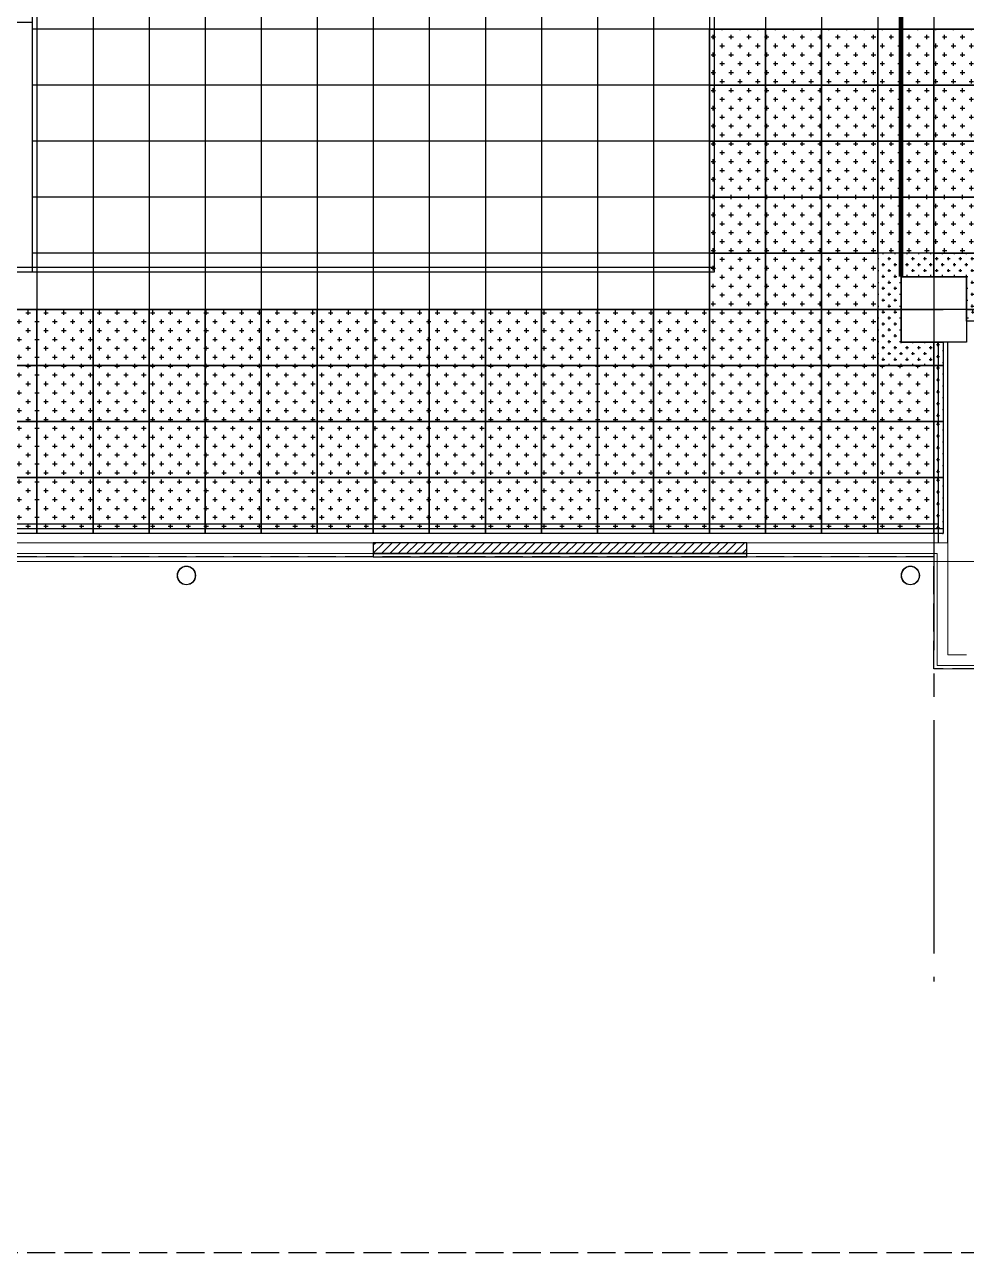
# Model space of a CAD drawing. Header units: millimetres. Extents: x -960 to 41501, y -1010 to 11880.
# Drawn here: x 14147 to 15155, y -1010 to 305 of the extents above; entities that cross this region are included whole.
import ezdxf
from ezdxf.enums import TextEntityAlignment as Align

# ---------------------------------------------------------------- set-up
doc = ezdxf.new("R2010")
doc.units = ezdxf.units.MM
doc.header["$LTSCALE"] = 100
doc.linetypes.add('X-S-FAB-L10$0$COL-CEN-LIN', pattern=[3.25, 2.5, -0.25, 0.25, -0.25])
doc.linetypes.add('X-S-FAB-L10$0$HIDDEN', pattern=[0.4, 0.3, -0.1])
for name, color, linetype in [('0-XREF', 7, 'Continuous'), ('188K-SM-03-F10-ARCH-PA-Y2257103$0$K-Divider-7.5', 53, 'Continuous'), ('188K-SM-03-F10-ARCH-PA-Y2257103$0$K-P1S-4.2-單抗', 53, 'Continuous'), ('188K-SM-03-F10-ARCH-PA-Y2257103$0$K-岩棉 2hr 7.5-非抗', 53, 'Continuous'), ('188K-SM-03-F10-ARCH-RF-Y2257103$0$K-RF-0.55', 191, 'Continuous'), ('188K-SM-03-F10-ARCH-RF-Y2257103$0$K-RF-0.55-AREA', 6, 'Continuous'), ('188K-SM-03-F10-ARCH-RF-Y2257103$0$K-格柵-不定尺', 80, 'Continuous'), ('188K-SM-03-F10-ARCH-RF-Y2257103$0$K-格柵-整', 30, 'Continuous'), ('X-S-FAB-L10$0$0-DIM-TXT', 8, 'Continuous'), ('X-S-FAB-L10$0$A-OBJE-MEP', 8, 'Continuous'), ('X-S-FAB-L10$0$A-WALL-EX', 8, 'Continuous'), ('X-S-FAB-L10$0$BLOCK', 8, 'Continuous'), ('X-S-FAB-L10$0$CCL', 8, 'X-S-FAB-L10$0$COL-CEN-LIN'), ('X-S-FAB-L10$0$COL-S', 8, 'Continuous'), ('X-S-FAB-L10$0$HID', 8, 'X-S-FAB-L10$0$HIDDEN'), ('X-S-FAB-L10$0$S-FNDN', 8, 'Continuous'), ('X-S-FAB-L10$0$WALL_188K_EX', 8, 'Continuous')]:
    doc.layers.add(name, color=color, linetype=linetype)
doc.styles.add('X-S-FAB-L10$0$CHINA', font='simplex.shx', dxfattribs={"width": 0.75, "bigfont": 'chineset.shx'})
doc.styles.add('X-S-FAB-L10$0$Standard', font='', dxfattribs={"width": 0.8})
doc.styles.add('X-S-FAB-L10$0$TG_NOTE_TEXT', font='simplex.shx', dxfattribs={"width": 0.75, "bigfont": 'chineset.shx'})
doc.styles.get('X-S-FAB-L10$0$Standard').set_extended_font_data('Microsoft JhengHei')
pattern_1 = [(0, (12479.999, -8950), (6.35, 6.35), [3.175, -9.525]), (90, (12481.587, -8951.5875), (-6.35, 6.35), [3.175, -9.525])]

# ---------------------------------------------------------------- blocks, each defined once
blk = doc.blocks.new('X-S-FAB-L10$0$FAB2-L05')
at = {"layer": 'X-S-FAB-L10$0$CCL'}
for p, q in [((-11040, 11005), (-11040, 0)), ((-26880, 720), (1210, 720))]:
    blk.add_line(p, q, dxfattribs=at)
at = {"layer": 'X-S-FAB-L10$0$COL-S'}
blk.add_lwpolyline([(-11075, 755), (-11005, 755), (-11005, 685), (-11075, 685)], close=True, dxfattribs=at)
blk = doc.blocks.new('X-S-FAB-L10')
at = {"layer": 'X-S-FAB-L10$0$WALL_188K_EX'}
h = blk.add_hatch(dxfattribs=at)
h.set_pattern_fill('LINE', color=256, scale=2, angle=45)
h.set_pattern_definition([(45, (14821.6165, -265), (-4.49013, 4.49013), [])])
h.paths.add_polyline_path([(14520, -261.5), (14920, -261.5), (14920, -250), (14520, -250)])
at = {"layer": 'X-S-FAB-L10$0$A-OBJE-MEP', "lineweight": 0, "flags": 128}
for points in [[(14329.5, -285, 1), (14310.5, -285, 1)], [(15104.5, -285, 1), (15085.5, -285, 1)]]:
    blk.add_lwpolyline(points, format="xyb", close=True, dxfattribs=at)
at = {"layer": 'X-S-FAB-L10$0$A-OBJE-MEP', "lineweight": 0}
for centre in [(14320, -285), (15095, -285)]:
    blk.add_circle(centre, 10, dxfattribs=at)
at = {"layer": 'X-S-FAB-L10$0$A-WALL-EX', "lineweight": 0}
for p, q in [((14520, -261.5), (13320, -261.5)), ((14520, -265), (14520, -250)), ((14920, -265), (14920, -250)), ((15120, -261.5), (14920, -261.5)), ((15123.5, -261.5), (15120, -261.5)), ((15123.5, -265), (15123.5, -261.5)), ((15123.5, -265), (15123.5, -261.5)), ((15123.5, -381.5), (15123.5, -265)), ((15123.5, -381.5), (15135, -381.5)), ((15123.5, -381.5), (15135, -381.5)), ((15166.5, -381.5), (15135, -381.5))]:
    blk.add_line(p, q, dxfattribs=at)
at = {"layer": 'X-S-FAB-L10$0$A-WALL-EX', "lineweight": 0, "flags": 128}
for points in [[(14520, -250), (13320, -250)], [(15135, -250), (14920, -250)], [(15135, -250), (15135, -261.5)], [(15135, -370), (15135, -261.5)], [(15120, -265), (12720, -265)], [(15120, -265), (12720, -265)], [(15120, -265), (12720, -265)], [(13320, -265), (14520, -265)], [(14520, -265), (13320, -265)], [(14520, -265), (13320, -265)], [(14520, -265), (13320, -265)], [(14520, -265), (13320, -265)], [(14920, -265), (15120, -265)], [(15120, -265), (14920, -265)], [(15120, -265), (14920, -265)], [(15120, -265), (14920, -265)], [(15120, -265), (14920, -265)], [(15120, -265), (15120, -385)], [(15155, -370), (15135, -370)], [(15120, -385), (15123.5, -385)], [(15123.5, -385), (15170, -385)]]:
    blk.add_lwpolyline(points, dxfattribs=at)
at = {"layer": 'X-S-FAB-L10$0$COL-S'}
for p, q in [((15085, 35), (15155, 35)), ((15085, -35), (15085, 35)), ((15155, 35), (15155, -35)), ((15155, -35), (15085, -35))]:
    blk.add_line(p, q, dxfattribs=at)
at = {"layer": 'X-S-FAB-L10$0$HID'}
for p, q in [((15120, -265), (12720, -265)), ((15120, -385), (15120, -265)), ((15170, -385), (15120, -385)), ((2509.4, -1010), (17209, -1010))]:
    blk.add_line(p, q, dxfattribs=at)
at = {"layer": 'X-S-FAB-L10$0$S-FNDN', "lineweight": 0, "flags": 128}
blk.add_lwpolyline([(11070, 4530), (11935, 4530), (11935, -55), (12665, -55), (12665, -270), (15175, -270), (15175, -55), (15905, -55), (15905, 4530), (16672.5, 4530), (16672.5, 5003), (15905, 5003), (15905, 9055), (11935, 9055), (11935, 5003), (11070, 5003)], close=True, dxfattribs=at)
at = {"layer": 'X-S-FAB-L10$0$WALL_188K_EX'}
for points in [[(14520, -261.5), (14920, -261.5), (14920, -250), (14520, -250)], [(14520, -265), (14920, -265), (14920, -261.5), (14520, -261.5)]]:
    blk.add_lwpolyline(points, close=True, dxfattribs=at)
at = {"layer": 'X-S-FAB-L10$0$BLOCK'}
blk.add_blockref('X-S-FAB-L10$0$FAB2-L05', (26160, -720), dxfattribs=at)
at = {"style": 'X-S-FAB-L10$0$TG_NOTE_TEXT', "width": 0.5, "flags": 1}
for p in [(7463.3, 9020), (18268.3, 8649), (11197.8, 4800.2), (16485.8, 4800.2), (25420.3, 2635), (13360, 320, 0), (7463.3, -33.3)]:
    blk.add_attdef('WH', text='', height=20, dxfattribs=at).set_placement(p, align=Align.BOTTOM_LEFT)
at = {"width": 0.5}
for style, p in [('X-S-FAB-L10$0$TG_NOTE_TEXT', (7585, 9020)), ('X-S-FAB-L10$0$TG_NOTE_TEXT', (18390, 8649)), ('X-S-FAB-L10$0$TG_NOTE_TEXT', (11117.5, 4813.5)), ('X-S-FAB-L10$0$TG_NOTE_TEXT', (16607.5, 4813.5)), ('X-S-FAB-L10$0$TG_NOTE_TEXT', (25350, 2635)), ('X-S-FAB-L10$0$Standard', (13129.4, 325, 0)), ('X-S-FAB-L10$0$TG_NOTE_TEXT', (7585, -20))]:
    blk.add_attdef('DESC', text='', height=10, dxfattribs=dict(at, style=style)).set_placement(p, align=Align.BOTTOM_LEFT)
for tag, style, p in [('TYPE', 'X-S-FAB-L10$0$TG_NOTE_TEXT', (7619.3, 9020)), ('NO', 'X-S-FAB-L10$0$TG_NOTE_TEXT', (7650.1, 9020)), ('TYPE', 'X-S-FAB-L10$0$TG_NOTE_TEXT', (18424.2, 8649)), ('NO', 'X-S-FAB-L10$0$TG_NOTE_TEXT', (18455, 8649)), ('NO', 'X-S-FAB-L10$0$TG_NOTE_TEXT', (11088.6, 4813.5)), ('TYPE', 'X-S-FAB-L10$0$TG_NOTE_TEXT', (11151.8, 4813.5)), ('TYPE', 'X-S-FAB-L10$0$TG_NOTE_TEXT', (16641.8, 4813.5)), ('NO', 'X-S-FAB-L10$0$TG_NOTE_TEXT', (16672.6, 4813.5)), ('NO', 'X-S-FAB-L10$0$TG_NOTE_TEXT', (25313, 2635)), ('TYPE', 'X-S-FAB-L10$0$TG_NOTE_TEXT', (25350, 2635)), ('NO', 'X-S-FAB-L10$0$Standard', (13100, 320, 0)), ('TYPE', 'X-S-FAB-L10$0$Standard', (13129.4, 320, 0)), ('TYPE', 'X-S-FAB-L10$0$TG_NOTE_TEXT', (7619.3, -20)), ('NO', 'X-S-FAB-L10$0$TG_NOTE_TEXT', (7650.1, -20))]:
    blk.add_attdef(tag, text='', height=10, dxfattribs=dict(at, style=style)).set_placement(p, align=Align.BOTTOM_RIGHT)
at = {"style": 'X-S-FAB-L10$0$TG_NOTE_TEXT', "width": 0.5, "flags": 1}
for rotation, p in [(180, (43, 7480)), (180, (943, 7480)), (90, (24310, 3717.8)), (270, (17080, 1711.7))]:
    blk.add_attdef('WH', text='', height=20, rotation=rotation, dxfattribs=at).set_placement(p, align=Align.BOTTOM_LEFT)
at = {"width": 0.5}
for rotation, style, p in [(180, 'X-S-FAB-L10$0$Standard', (317.6, 7480)), (180, 'X-S-FAB-L10$0$Standard', (1217.6, 7480)), (90, 'X-S-FAB-L10$0$TG_NOTE_TEXT', (24310, 3647.5)), (270, 'X-S-FAB-L10$0$TG_NOTE_TEXT', (17080, 1605))]:
    blk.add_attdef('DESC', text='', height=10, rotation=rotation, dxfattribs=dict(at, style=style)).set_placement(p, align=Align.BOTTOM_LEFT)
for tag, rotation, style, p in [('TYPE', 180, 'X-S-FAB-L10$0$Standard', (317.6, 7480)), ('NO', 180, 'X-S-FAB-L10$0$Standard', (347, 7480)), ('TYPE', 180, 'X-S-FAB-L10$0$Standard', (1217.6, 7480)), ('NO', 180, 'X-S-FAB-L10$0$Standard', (1247, 7480)), ('TYPE', 90, 'X-S-FAB-L10$0$TG_NOTE_TEXT', (24310, 3647.5)), ('NO', 90, 'X-S-FAB-L10$0$TG_NOTE_TEXT', (24310, 3610.5)), ('TYPE', 270, 'X-S-FAB-L10$0$TG_NOTE_TEXT', (17080, 1605)), ('NO', 270, 'X-S-FAB-L10$0$TG_NOTE_TEXT', (17080, 1573))]:
    blk.add_attdef(tag, text='', height=10, rotation=rotation, dxfattribs=dict(at, style=style)).set_placement(p, align=Align.BOTTOM_RIGHT)
at = {"layer": 'X-S-FAB-L10$0$0-DIM-TXT', "style": 'X-S-FAB-L10$0$CHINA', "width": 0.75}
for p in [(667.4, 7855.1, -2689.4), (22627.4, 6728.8), (25644.7, 6728.8), (24778.8, 5569.1), (1118.3, 4980), (417.8, 4594.6), (23874.8, 4355), (22927.4, 4330.1), (23749.9, 3901.4), (417.8, 3765.2), (1118.3, 3730), (417.8, 3115.8), (536.9, 2227.8), (16909, 1782.7), (888.4, 880.5), (16977.4, 750), (18878.8, 750), (25641.2, 553.2), (21364, 526.9)]:
    blk.add_attdef('HIG', text='', height=80, dxfattribs=at).set_placement(p, align=Align.MIDDLE_LEFT)
blk = doc.blocks.new('188K-SM-03-F10-ARCH-RF-Y2257103$0$格柵-60x60')
h = blk.add_hatch()
h.set_pattern_fill('CROSS', color=256, scale=1.5)
h.set_pattern_definition([(0, (-67309.572, -18158.226), (9.525, 9.525), [4.7625, -14.2875]), (90, (-67307.191, -18160.607), (-9.525, 9.525), [4.7625, -14.2875])])
h.paths.add_polyline_path([(0, 60), (60, 60), (60, 0), (0, 0)])
blk.add_lwpolyline([(0, 60), (60, 60), (60, 0), (0, 0)], close=True)
blk = doc.blocks.new('188K-SM-03-F10-ARCH-RF-Y2257103')
at = {"layer": '188K-SM-03-F10-ARCH-RF-Y2257103$0$K-格柵-不定尺'}
h = blk.add_hatch(dxfattribs=at)
h.set_pattern_fill('CROSS', color=256)
h.set_pattern_definition(pattern_1)
edge = h.paths.add_edge_path()
edge.add_line((15060, 0), (15085, 0))
edge.add_line((15085, 0), (15085, 35))
edge.add_line((15085, 35), (15120, 35))
edge.add_line((15120, 35), (15120, 60))
edge.add_line((15120, 60), (15060, 60))
edge.add_line((15060, 60), (15060, 0))
h = blk.add_hatch(dxfattribs=at)
h.set_pattern_fill('CROSS', color=256)
h.set_pattern_definition(pattern_1)
edge = h.paths.add_edge_path()
edge.add_line((15180, 0), (15155, 0))
edge.add_line((15155, 0), (15155, 35))
edge.add_line((15155, 35), (15120, 35))
edge.add_line((15120, 35), (15120, 60))
edge.add_line((15120, 60), (15180, 60))
edge.add_line((15180, 60), (15180, 0))
h = blk.add_hatch(dxfattribs=at)
h.set_pattern_fill('CROSS', color=256)
h.set_pattern_definition(pattern_1)
edge = h.paths.add_edge_path()
edge.add_line((15060, 0), (15085, 0))
edge.add_line((15085, 0), (15085, -35))
edge.add_line((15085, -35), (15120, -35))
edge.add_line((15120, -35), (15120, -60))
edge.add_line((15120, -60), (15060, -60))
edge.add_line((15060, -60), (15060, 0))
h = blk.add_hatch(dxfattribs=at)
h.set_pattern_fill('CROSS', color=256)
h.set_pattern_definition([(0, (12994.999, -8950), (6.35, 6.35), [3.175, -9.525]), (90, (12996.5866, -8951.5875), (-6.35, 6.35), [3.175, -9.525])])
h.paths.add_polyline_path([(15155, 0), (15180, 0), (15180, -12.5), (15155, -12.5)])
h = blk.add_hatch(dxfattribs=at)
h.set_pattern_fill('CROSS', color=256)
h.set_pattern_definition([(0, (12944.8235, -8984.96), (6.35, 6.35), [3.175, -9.525]), (90, (12946.411, -8986.5476), (-6.35, 6.35), [3.175, -9.525])])
h.paths.add_polyline_path([(15120, -35), (15130, -35), (15130, -60), (15120, -60)])
h = blk.add_hatch(dxfattribs=at)
h.set_pattern_fill('CROSS', color=256)
h.set_pattern_definition([(0, (12944.823, -9009.94), (6.35, 6.35), [3.175, -9.525]), (90, (12946.4103, -9011.5276), (-6.35, 6.35), [3.175, -9.525])])
h.paths.add_polyline_path([(15120, -60), (15130, -60), (15130, -120), (15120, -120)])
h = blk.add_hatch(dxfattribs=at)
h.set_pattern_fill('CROSS', color=256)
h.set_pattern_definition([(0, (12944.821, -9069.94), (6.35, 6.35), [3.175, -9.525]), (90, (12946.409, -9071.5276), (-6.35, 6.35), [3.175, -9.525])])
h.paths.add_polyline_path([(15120, -120), (15130, -120), (15130, -180), (15120, -180)])
h = blk.add_hatch(dxfattribs=at)
h.set_pattern_fill('CROSS', color=256)
h.set_pattern_definition([(0, (12944.823, -9129.94), (6.35, 6.35), [3.175, -9.525]), (90, (12946.4103, -9131.5276), (-6.35, 6.35), [3.175, -9.525])])
h.paths.add_polyline_path([(15120, -180), (15130, -180), (15130, -240), (15120, -240)])
at = {"layer": '188K-SM-03-F10-ARCH-RF-Y2257103$0$K-RF-0.55'}
for p, q in [((14160, 9012.5), (14160, -235)), ((14220, 9012.5), (14220, -235)), ((14280, 9012.5), (14280, -235)), ((14340, 9012.5), (14340, -235)), ((14400, 9012.5), (14400, -235)), ((14460, 9012.5), (14460, -235)), ((14520, 9012.5), (14520, -235)), ((14580, 9012.5), (14580, -235)), ((14640, 9012.5), (14640, -235)), ((14700, 9012.5), (14700, -235)), ((14760, 9012.5), (14760, -235)), ((14820, 9012.5), (14820, -235)), ((14880, 9012.5), (14880, -235)), ((14940, 9012.5), (14940, -235)), ((15000, 9012.5), (15000, -235)), ((15060, 9012.5), (15060, -235)), ((15120, 8965), (15120, -235)), ((16750, 300), (14155, 300)), ((16750, 240), (14155, 240)), ((16750, 180), (14155, 180)), ((16750, 120), (14155, 120)), ((16750, 60), (14155, 60)), ((16750, 0), (1845, 0)), ((15130, -60), (12710, -60)), ((15130, -120), (12710, -120)), ((15130, -180), (12710, -180))]:
    blk.add_line(p, q, dxfattribs=at)
at = {"layer": '188K-SM-03-F10-ARCH-RF-Y2257103$0$K-RF-0.55', "elevation": 0}
blk.add_lwpolyline([(12960, 307.5), (14155, 307.5), (14155, 40), (12960, 40)], close=True, dxfattribs=at)
at = {"layer": '188K-SM-03-F10-ARCH-RF-Y2257103$0$K-RF-0.55-AREA', "elevation": 0}
blk.add_lwpolyline([(17090, 2075), (16750, 2075), (16750, -12.5), (15995, -12.5), (15995, 35), (15925, 35), (15925, -12.5), (15155, -12.5), (15155, 35), (15085, 35), (15085, -35), (15130, -35), (15130, -235), (12710, -235), (12710, -35), (12755, -35), (12755, 35), (12685, 35), (12685, -12.5), (11915, -12.5)], dxfattribs=at)
at = {"layer": '188K-SM-03-F10-ARCH-RF-Y2257103$0$K-格柵-不定尺'}
for points in [[(15060, 0), (15085, 0), (15085, 35), (15120, 35), (15120, 60), (15060, 60), (15060, 0)], [(15180, 0), (15155, 0), (15155, 35), (15120, 35), (15120, 60), (15180, 60), (15180, 0)], [(15060, 0), (15085, 0), (15085, -35), (15120, -35), (15120, -60), (15060, -60), (15060, 0)]]:
    blk.add_lwpolyline(points, dxfattribs=at)
for points in [[(15155, 0), (15180, 0), (15180, -12.5), (15155, -12.5)], [(15120, -35), (15130, -35), (15130, -60), (15120, -60)], [(15120, -60), (15130, -60), (15130, -120), (15120, -120)], [(15120, -120), (15130, -120), (15130, -180), (15120, -180)], [(15120, -180), (15130, -180), (15130, -240), (15120, -240)]]:
    blk.add_lwpolyline(points, close=True, dxfattribs=at)
at = {"layer": '188K-SM-03-F10-ARCH-RF-Y2257103$0$K-格柵-整'}
for p in [(14880, 240), (14940, 240), (15000, 240), (15060, 240), (15120, 240), (14880, 180), (14940, 180), (15000, 180), (15060, 180), (15120, 180), (14880, 120), (14940, 120), (15000, 120), (15060, 120), (15120, 120), (14880, 60), (14940, 60), (15000, 60), (15060, 60), (15120, 60), (14880, 0), (14940, 0), (15000, 0), (14100, -60), (14160, -60), (14220, -60), (14280, -60), (14340, -60), (14400, -60), (14460, -60), (14520, -60), (14580, -60), (14640, -60), (14700, -60), (14760, -60), (14820, -60), (14880, -60), (14940, -60), (15000, -60), (14100, -120), (14160, -120), (14220, -120), (14280, -120), (14340, -120), (14400, -120), (14460, -120), (14520, -120), (14580, -120), (14640, -120), (14700, -120), (14760, -120), (14820, -120), (14880, -120), (14940, -120), (15000, -120), (15060, -120), (14100, -180), (14160, -180), (14220, -180), (14280, -180), (14340, -180), (14400, -180), (14460, -180), (14520, -180), (14580, -180), (14640, -180), (14700, -180), (14760, -180), (14820, -180), (14880, -180), (14940, -180), (15000, -180), (15060, -180), (14100, -240), (14160, -240), (14220, -240), (14280, -240), (14340, -240), (14400, -240), (14460, -240), (14520, -240), (14580, -240), (14640, -240), (14700, -240), (14760, -240), (14820, -240), (14880, -240), (14940, -240), (15000, -240), (15060, -240)]:
    blk.add_blockref('188K-SM-03-F10-ARCH-RF-Y2257103$0$格柵-60x60', p, dxfattribs=at)
blk = doc.blocks.new('188K-SM-03-F10-ARCH-PA-Y2257103')
at = {"layer": '188K-SM-03-F10-ARCH-PA-Y2257103$0$K-Divider-7.5', "const_width": 5}
blk.add_lwpolyline([(15085, 315.3), (15085, 35)], dxfattribs=at)
at = {"layer": '188K-SM-03-F10-ARCH-PA-Y2257103$0$K-P1S-4.2-單抗'}
for p, q in [((14155, 315), (14155, 40, 0)), ((14160, 315), (14160, 40, 0)), ((14880, 315), (14880, 40, 0)), ((14885, 315), (14885, 40, 0)), ((14885, 40), (12955, 40, 0)), ((14885, 45, 0), (12960, 45, 0))]:
    blk.add_line(p, q, dxfattribs=at)
at = {"layer": '188K-SM-03-F10-ARCH-PA-Y2257103$0$K-岩棉 2hr 7.5-非抗'}
for p, q in [((15125, -250, 0), (15125, -35, 0)), ((15135, -250), (15135, -35, 0)), ((15125, -230, 0), (12715, -230, 0)), ((15125, -240), (12715, -240, 0))]:
    blk.add_line(p, q, dxfattribs=at)

msp = doc.modelspace()

# ---------------------------------------------------------------- block references
for name in ['X-S-FAB-L10', '188K-SM-03-F10-ARCH-RF-Y2257103']:
    msp.add_blockref(name, (0, 0))
at = {"layer": '0-XREF'}
msp.add_blockref('188K-SM-03-F10-ARCH-PA-Y2257103', (0, 0), dxfattribs=at)

doc.saveas('drawing.dxf')
